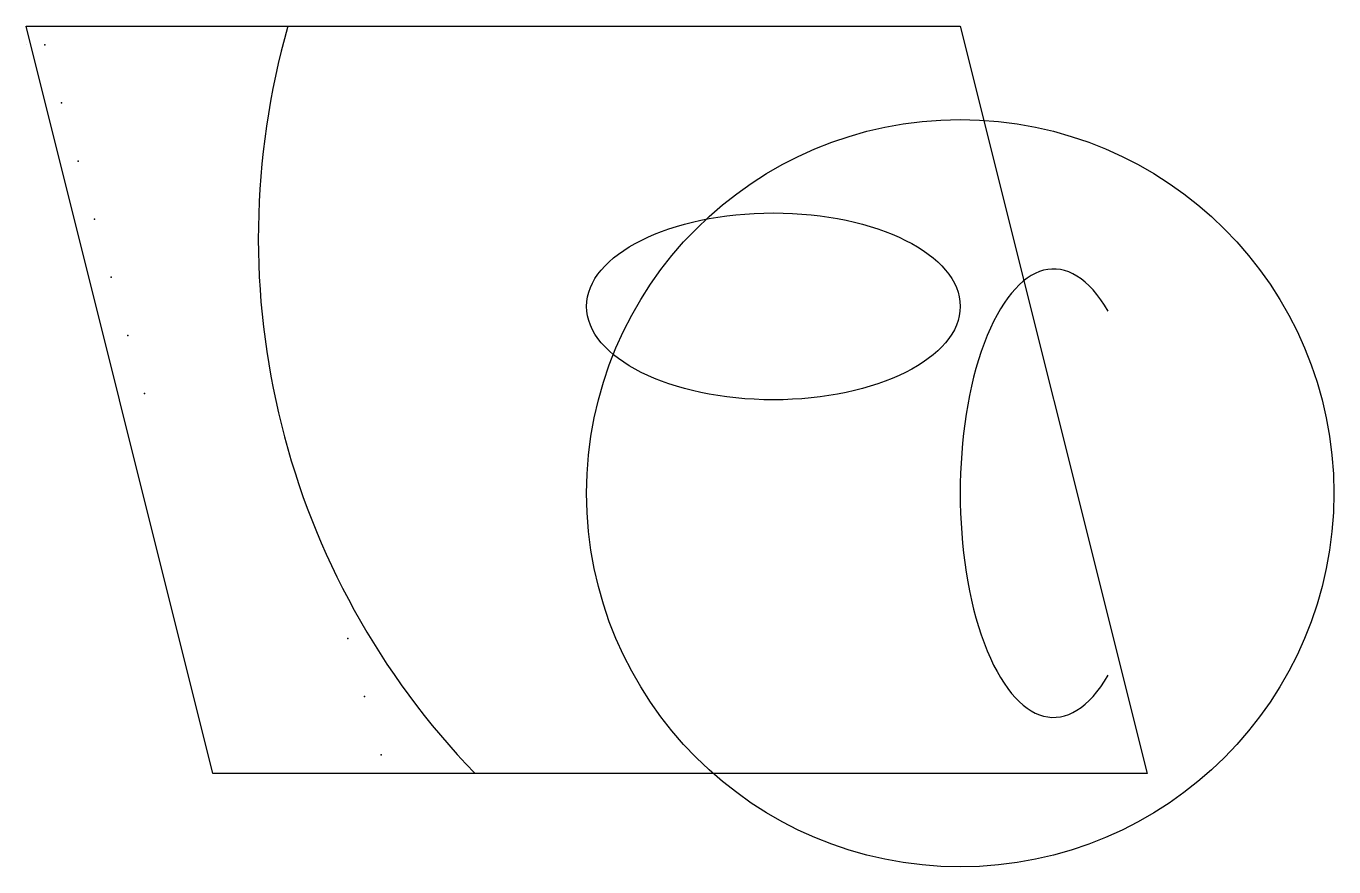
# Model space of a CAD drawing. Header units: millimetres. Extents: x -10 to 60, y -5 to 40.
import ezdxf

# ---------------------------------------------------------------- set-up
doc = ezdxf.new("R2010")
doc.units = ezdxf.units.MM
doc.layers.get('0').update_dxf_attribs({"lineweight": 25, "true_color": 0xffffff})

msp = doc.modelspace()

# ---------------------------------------------------------------- linework, layer by layer
for p, q in [((-10, 40), (40, 40)), ((0, 0), (-10, 40)), ((40, 40), (50, 0)), ((-10, 39), (-10, 39)), ((0, 0), (0, 0)), ((50, 0), (0, 0))]:
    msp.add_line(p, q)
msp.add_circle((40, 15), 20)
msp.add_arc((43.667, 28.667), 41.238, 164.06022, 224.0235)
msp.add_ellipse((30, 25), major_axis=(-10, 0), ratio=0.5)
msp.add_ellipse((45, 15), major_axis=(0, -12), ratio=0.416667, start_param=2.51757, end_param=6.907208)
for p in [(-9, 39), (-8.111, 35.889), (-7.222, 32.778), (-6.333, 29.667), (-5.444, 26.556), (-4.556, 23.444), (-3.667, 20.333), (7.222, 7.222), (8.111, 4.111), (9, 1)]:
    msp.add_point(p)

doc.saveas('drawing.dxf')
